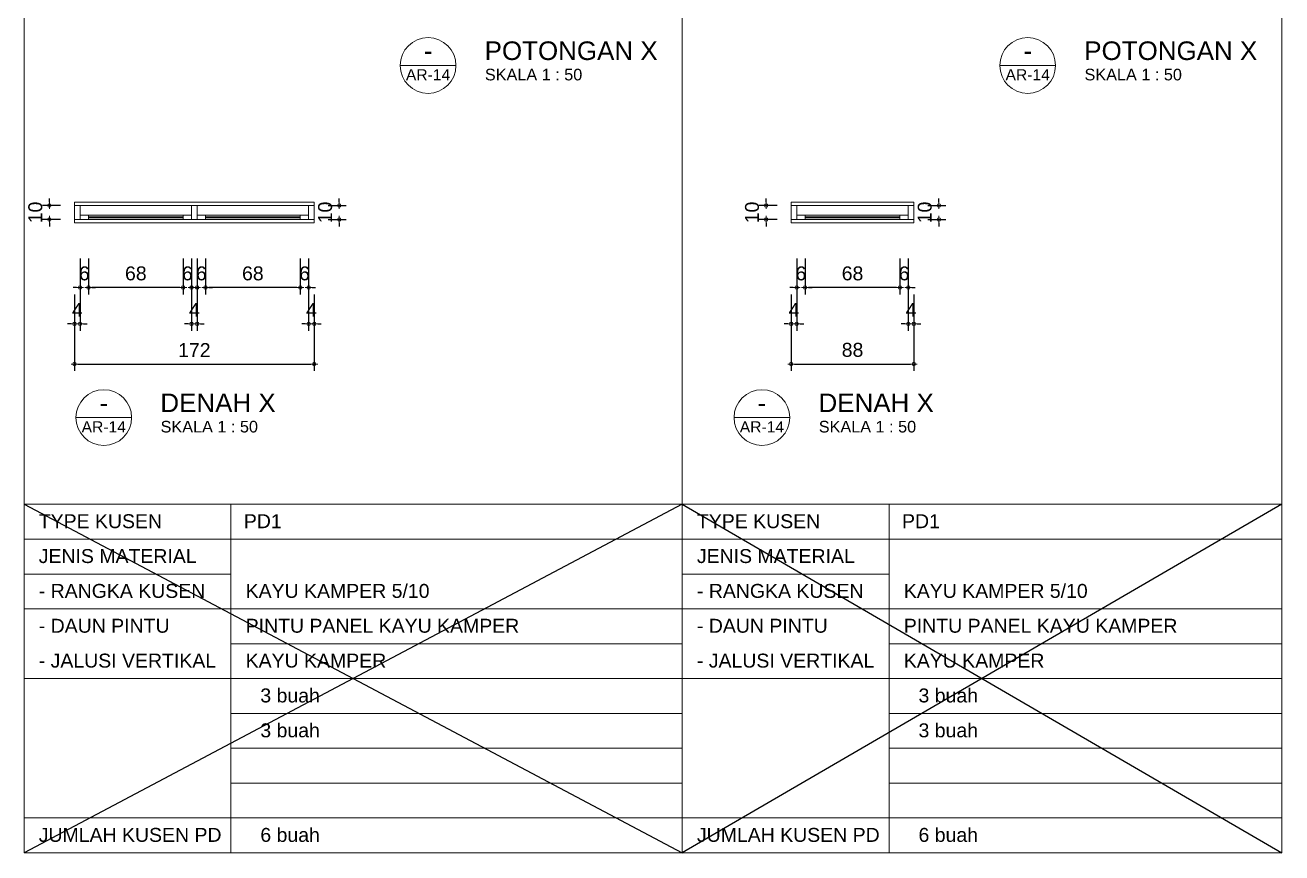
# Model space of a CAD drawing. Header units: inches. Extents: x 249 to 1192, y -18 to 440.
# Drawn here: x 293.37 to 311.41, y 146.92 to 158.8 of the extents above; entities that cross this region are included whole.
import ezdxf
from ezdxf.enums import TextEntityAlignment as Align

# ---------------------------------------------------------------- set-up
doc = ezdxf.new("R2010")
doc.units = ezdxf.units.IN
doc.header["$MEASUREMENT"] = 0
for name, color, linetype, lineweight in [('ars', 11, 'Continuous', 0), ('KUSEN', 16, 'Continuous', 15), ('lan', 7, 'Continuous', 15), ('NOT', 7, 'Continuous', 9), ('TEXS', 7, 'Continuous', 9)]:
    doc.layers.add(name, color=color, linetype=linetype, lineweight=lineweight)
doc.layers.add('KOLOM', color=5, linetype='Continuous')
doc.styles.add('S', font='SIMPLEX', dxfattribs={"width": 1.1})
doc.styles.get("Standard").update_dxf_attribs({"font": 'arial.ttf'})
doc.dimstyles.new('SK-50', dxfattribs={"dimtxt": 0.25, "dimasz": 0.1, "dimexe": 0.1, "dimexo": 0, "dimgap": 0.1, "dimtad": 1, "dimdec": 0, "dimlfac": 50, "dimzin": 12, "dimdsep": 46, "dimtxsty": 'Standard', "dimblk": 'BULAT', "dimcen": 0.1, "dimadec": 0, "dimazin": 3, "dimtfac": 1, "dimtdec": 0, "dimtix": 1, "dimtofl": 0, "dimtmove": 0, "dimatfit": 3, "dimldrblk": 'BULAT', "dimfxl": 0, "dimtolj": 1, "dimtzin": 0, "dimarcsym": 0})

# ---------------------------------------------------------------- blocks, each defined once
blk = doc.blocks.new('BULAT')
for p, q in [((-1, 0), (1, 0)), ((0, -1), (0, 1))]:
    blk.add_line(p, q)
blk.add_circle((0, 0), 0.5)
blk = doc.blocks.new('*D648')
at = {"layer": 'DEFPOINTS', "color": 0}
for p in [(294.277, 155.453), (295.637, 155.453), (294.277, 155.034)]:
    blk.add_point(p, dxfattribs=at)
at = {"layer": 'TEXS', "color": 0, "lineweight": -2}
for p, q in [((294.277, 155.453), (294.277, 154.934)), ((295.637, 155.453), (295.637, 154.934)), ((295.587, 155.034), (294.327, 155.034))]:
    blk.add_line(p, q, dxfattribs=at)
at = {"layer": 'TEXS', "color": 0, "lineweight": -2, "xscale": 0.05, "yscale": 0.05, "zscale": 0.05}
for p, rotation in [((294.277, 155.034), 179.9999999999739), ((295.637, 155.034), 359.999999999974)]:
    blk.add_blockref('BULAT', p, dxfattribs=dict(at, rotation=rotation))
at = {"layer": 'TEXS', "color": 0, "insert": (294.957, 155.236), "char_height": 0.2, "attachment_point": 5}
blk.add_mtext('\\A1;68', dxfattribs=at)
blk = doc.blocks.new('*D649')
at = {"layer": 'DEFPOINTS', "color": 0}
for p in [(295.757, 154.934), (295.837, 154.934), (295.757, 154.514)]:
    blk.add_point(p, dxfattribs=at)
at = {"layer": 'TEXS', "color": 0, "lineweight": -2}
for p, q in [((295.757, 154.934), (295.757, 154.414)), ((295.837, 154.934), (295.837, 154.414)), ((295.707, 154.514), (295.657, 154.514)), ((295.887, 154.514), (295.937, 154.514))]:
    blk.add_line(p, q, dxfattribs=at)
at = {"layer": 'TEXS', "color": 0, "lineweight": -2, "xscale": 0.05, "yscale": 0.05, "zscale": 0.05}
for p, rotation in [((295.757, 154.514), 359.999999999974), ((295.837, 154.514), 179.9999999999739)]:
    blk.add_blockref('BULAT', p, dxfattribs=dict(at, rotation=rotation))
at = {"layer": 'TEXS', "color": 0, "insert": (295.797, 154.714), "char_height": 0.2, "attachment_point": 5}
blk.add_mtext('\\A1;4', dxfattribs=at)
blk = doc.blocks.new('*D650')
at = {"layer": 'DEFPOINTS', "color": 0}
for p in [(293.717, 156.211), (293.877, 156.211), (293.877, 156.011)]:
    blk.add_point(p, dxfattribs=at)
at = {"layer": 'TEXS', "color": 0, "lineweight": -2}
for p, q in [((293.717, 156.261), (293.717, 156.311)), ((293.877, 156.211), (293.617, 156.211)), ((293.877, 156.011), (293.617, 156.011)), ((293.717, 155.961), (293.717, 155.911))]:
    blk.add_line(p, q, dxfattribs=at)
at = {"layer": 'TEXS', "color": 0, "lineweight": -2, "xscale": 0.05, "yscale": 0.05, "zscale": 0.05}
for p, rotation in [((293.717, 156.211), 270), ((293.717, 156.011), 90)]:
    blk.add_blockref('BULAT', p, dxfattribs=dict(at, rotation=rotation))
at = {"layer": 'TEXS', "color": 0, "insert": (293.515, 156.111), "char_height": 0.2, "attachment_point": 5, "rotation": 90}
blk.add_mtext('\\A1;10', dxfattribs=at)
blk = doc.blocks.new('*D651')
at = {"layer": 'DEFPOINTS', "color": 0}
for p in [(294.077, 154.934), (297.518, 154.934), (297.518, 153.937)]:
    blk.add_point(p, dxfattribs=at)
at = {"layer": 'TEXS', "color": 0, "lineweight": -2}
for p, q in [((294.077, 154.934), (294.077, 153.837)), ((297.518, 154.934), (297.518, 153.837)), ((294.127, 153.937), (297.468, 153.937))]:
    blk.add_line(p, q, dxfattribs=at)
at = {"layer": 'TEXS', "color": 0, "lineweight": -2, "xscale": 0.05, "yscale": 0.05, "zscale": 0.05, "rotation": 180}
blk.add_blockref('BULAT', (294.077, 153.937), dxfattribs=at)
at = {"layer": 'TEXS', "color": 0, "lineweight": -2, "xscale": 0.05, "yscale": 0.05, "zscale": 0.05}
blk.add_blockref('BULAT', (297.518, 153.937), dxfattribs=at)
at = {"layer": 'TEXS', "color": 0, "insert": (295.797, 154.137), "char_height": 0.2, "attachment_point": 5}
blk.add_mtext('\\A1;172', dxfattribs=at)
blk = doc.blocks.new('*D652')
at = {"layer": 'DEFPOINTS', "color": 0}
for p in [(294.077, 154.934), (294.157, 154.934), (294.077, 154.514)]:
    blk.add_point(p, dxfattribs=at)
at = {"layer": 'TEXS', "color": 0, "lineweight": -2}
for p, q in [((294.077, 154.934), (294.077, 154.414)), ((294.157, 154.934), (294.157, 154.414)), ((294.027, 154.514), (293.977, 154.514)), ((294.207, 154.514), (294.257, 154.514))]:
    blk.add_line(p, q, dxfattribs=at)
at = {"layer": 'TEXS', "color": 0, "lineweight": -2, "xscale": 0.05, "yscale": 0.05, "zscale": 0.05}
for p, rotation in [((294.077, 154.514), 359.999999999974), ((294.157, 154.514), 179.9999999999739)]:
    blk.add_blockref('BULAT', p, dxfattribs=dict(at, rotation=rotation))
at = {"layer": 'TEXS', "color": 0, "insert": (294.117, 154.714), "char_height": 0.2, "attachment_point": 5}
blk.add_mtext('\\A1;4', dxfattribs=at)
blk = doc.blocks.new('*D653')
at = {"layer": 'DEFPOINTS', "color": 0}
for p in [(295.957, 155.453), (297.318, 155.453), (295.957, 155.034)]:
    blk.add_point(p, dxfattribs=at)
at = {"layer": 'TEXS', "color": 0, "lineweight": -2}
for p, q in [((295.957, 155.453), (295.957, 154.934)), ((297.318, 155.453), (297.318, 154.934)), ((297.268, 155.034), (296.007, 155.034))]:
    blk.add_line(p, q, dxfattribs=at)
at = {"layer": 'TEXS', "color": 0, "lineweight": -2, "xscale": 0.05, "yscale": 0.05, "zscale": 0.05}
for p, rotation in [((295.957, 155.034), 179.9999999999739), ((297.318, 155.034), 359.999999999974)]:
    blk.add_blockref('BULAT', p, dxfattribs=dict(at, rotation=rotation))
at = {"layer": 'TEXS', "color": 0, "insert": (296.637, 155.236), "char_height": 0.2, "attachment_point": 5}
blk.add_mtext('\\A1;68', dxfattribs=at)
blk = doc.blocks.new('*D654')
at = {"layer": 'DEFPOINTS', "color": 0}
for p in [(297.438, 154.934), (297.518, 154.934), (297.438, 154.514)]:
    blk.add_point(p, dxfattribs=at)
at = {"layer": 'TEXS', "color": 0, "lineweight": -2}
for p, q in [((297.438, 154.934), (297.438, 154.414)), ((297.518, 154.934), (297.518, 154.414)), ((297.388, 154.514), (297.338, 154.514)), ((297.568, 154.514), (297.618, 154.514))]:
    blk.add_line(p, q, dxfattribs=at)
at = {"layer": 'TEXS', "color": 0, "lineweight": -2, "xscale": 0.05, "yscale": 0.05, "zscale": 0.05}
for p, rotation in [((297.438, 154.514), 359.999999999974), ((297.518, 154.514), 179.9999999999739)]:
    blk.add_blockref('BULAT', p, dxfattribs=dict(at, rotation=rotation))
at = {"layer": 'TEXS', "color": 0, "insert": (297.478, 154.714), "char_height": 0.2, "attachment_point": 5}
blk.add_mtext('\\A1;4', dxfattribs=at)
blk = doc.blocks.new('*D655')
at = {"layer": 'DEFPOINTS', "color": 0}
for p in [(297.718, 156.211), (297.877, 156.211), (297.718, 156.011)]:
    blk.add_point(p, dxfattribs=at)
at = {"layer": 'TEXS', "color": 0, "lineweight": -2}
for p, q in [((297.877, 156.261), (297.877, 156.311)), ((297.718, 156.211), (297.977, 156.211)), ((297.718, 156.011), (297.977, 156.011)), ((297.877, 155.961), (297.877, 155.911))]:
    blk.add_line(p, q, dxfattribs=at)
at = {"layer": 'TEXS', "color": 0, "lineweight": -2, "xscale": 0.05, "yscale": 0.05, "zscale": 0.05}
for p, rotation in [((297.877, 156.211), 270), ((297.877, 156.011), 90)]:
    blk.add_blockref('BULAT', p, dxfattribs=dict(at, rotation=rotation))
at = {"layer": 'TEXS', "color": 0, "insert": (297.675, 156.111), "char_height": 0.2, "attachment_point": 5, "rotation": 90}
blk.add_mtext('\\A1;10', dxfattribs=at)
blk = doc.blocks.new('*D661')
at = {"layer": 'DEFPOINTS', "color": 0}
for p in [(294.157, 155.453), (294.277, 155.453), (294.157, 155.034)]:
    blk.add_point(p, dxfattribs=at)
at = {"layer": 'TEXS', "color": 0, "lineweight": -2}
for p, q in [((294.157, 155.453), (294.157, 154.934)), ((294.277, 155.453), (294.277, 154.934)), ((294.107, 155.034), (294.057, 155.034)), ((294.327, 155.034), (294.377, 155.034))]:
    blk.add_line(p, q, dxfattribs=at)
at = {"layer": 'TEXS', "color": 0, "lineweight": -2, "xscale": 0.05, "yscale": 0.05, "zscale": 0.05}
for p, rotation in [((294.157, 155.034), 359.999999999974), ((294.277, 155.034), 179.9999999999739)]:
    blk.add_blockref('BULAT', p, dxfattribs=dict(at, rotation=rotation))
at = {"layer": 'TEXS', "color": 0, "insert": (294.217, 155.236), "char_height": 0.2, "attachment_point": 5}
blk.add_mtext('\\A1;6', dxfattribs=at)
blk = doc.blocks.new('*D662')
at = {"layer": 'DEFPOINTS', "color": 0}
for p in [(295.637, 155.453), (295.757, 155.453), (295.637, 155.034)]:
    blk.add_point(p, dxfattribs=at)
at = {"layer": 'TEXS', "color": 0, "lineweight": -2}
for p, q in [((295.637, 155.453), (295.637, 154.934)), ((295.757, 155.453), (295.757, 154.934)), ((295.587, 155.034), (295.537, 155.034)), ((295.807, 155.034), (295.857, 155.034))]:
    blk.add_line(p, q, dxfattribs=at)
at = {"layer": 'TEXS', "color": 0, "lineweight": -2, "xscale": 0.05, "yscale": 0.05, "zscale": 0.05}
for p, rotation in [((295.637, 155.034), 359.999999999974), ((295.757, 155.034), 179.9999999999739)]:
    blk.add_blockref('BULAT', p, dxfattribs=dict(at, rotation=rotation))
at = {"layer": 'TEXS', "color": 0, "insert": (295.697, 155.236), "char_height": 0.2, "attachment_point": 5}
blk.add_mtext('\\A1;6', dxfattribs=at)
blk = doc.blocks.new('*D663')
at = {"layer": 'DEFPOINTS', "color": 0}
for p in [(295.837, 155.453), (295.957, 155.453), (295.837, 155.034)]:
    blk.add_point(p, dxfattribs=at)
at = {"layer": 'TEXS', "color": 0, "lineweight": -2}
for p, q in [((295.837, 155.453), (295.837, 154.934)), ((295.957, 155.453), (295.957, 154.934)), ((295.787, 155.034), (295.737, 155.034)), ((296.007, 155.034), (296.057, 155.034))]:
    blk.add_line(p, q, dxfattribs=at)
at = {"layer": 'TEXS', "color": 0, "lineweight": -2, "xscale": 0.05, "yscale": 0.05, "zscale": 0.05}
for p, rotation in [((295.837, 155.034), 359.999999999974), ((295.957, 155.034), 179.9999999999739)]:
    blk.add_blockref('BULAT', p, dxfattribs=dict(at, rotation=rotation))
at = {"layer": 'TEXS', "color": 0, "insert": (295.897, 155.236), "char_height": 0.2, "attachment_point": 5}
blk.add_mtext('\\A1;6', dxfattribs=at)
blk = doc.blocks.new('*D664')
at = {"layer": 'DEFPOINTS', "color": 0}
for p in [(297.318, 155.453), (297.438, 155.453), (297.318, 155.034)]:
    blk.add_point(p, dxfattribs=at)
at = {"layer": 'TEXS', "color": 0, "lineweight": -2}
for p, q in [((297.318, 155.453), (297.318, 154.934)), ((297.438, 155.453), (297.438, 154.934)), ((297.268, 155.034), (297.218, 155.034)), ((297.488, 155.034), (297.538, 155.034))]:
    blk.add_line(p, q, dxfattribs=at)
at = {"layer": 'TEXS', "color": 0, "lineweight": -2, "xscale": 0.05, "yscale": 0.05, "zscale": 0.05}
for p, rotation in [((297.318, 155.034), 359.999999999974), ((297.438, 155.034), 179.9999999999739)]:
    blk.add_blockref('BULAT', p, dxfattribs=dict(at, rotation=rotation))
at = {"layer": 'TEXS', "color": 0, "insert": (297.378, 155.236), "char_height": 0.2, "attachment_point": 5}
blk.add_mtext('\\A1;6', dxfattribs=at)
blk = doc.blocks.new('Ndtpd')
blk.add_line((0.747, 0), (-0.747, 0))
blk.add_circle((0, 0), 0.747)
at = {"color": 10, "style": 'S', "width": 1.1, "flags": 4}
blk.add_attdef('NO', text='', height=0.5, dxfattribs=at).set_placement((0, 0.148), align=Align.CENTER)
blk.add_attdef('NDTPD', (1.516, 0.148), '', height=0.5, dxfattribs=at)
at = {"color": 5, "style": 'S', "width": 1.1, "flags": 4}
blk.add_attdef('NOLBR', text='', height=0.3, dxfattribs=at).set_placement((0, -0.398), align=Align.CENTER)
blk.add_attdef('SKALA', (1.523, -0.398), '', height=0.3, dxfattribs=at)
blk = doc.blocks.new('*D680')
at = {"layer": 'DEFPOINTS', "color": 0}
for p in [(304.564, 155.453), (305.925, 155.453), (304.564, 155.034)]:
    blk.add_point(p, dxfattribs=at)
at = {"layer": 'TEXS', "color": 0, "lineweight": -2}
for p, q in [((304.564, 155.453), (304.564, 154.934)), ((305.925, 155.453), (305.925, 154.934)), ((305.875, 155.034), (304.614, 155.034))]:
    blk.add_line(p, q, dxfattribs=at)
at = {"layer": 'TEXS', "color": 0, "lineweight": -2, "xscale": 0.05, "yscale": 0.05, "zscale": 0.05}
for p, rotation in [((304.564, 155.034), 179.9999999999739), ((305.925, 155.034), 359.999999999974)]:
    blk.add_blockref('BULAT', p, dxfattribs=dict(at, rotation=rotation))
at = {"layer": 'TEXS', "color": 0, "insert": (305.245, 155.236), "char_height": 0.2, "attachment_point": 5}
blk.add_mtext('\\A1;68', dxfattribs=at)
blk = doc.blocks.new('*D681')
at = {"layer": 'DEFPOINTS', "color": 0}
for p in [(306.045, 154.934), (306.125, 154.934), (306.045, 154.514)]:
    blk.add_point(p, dxfattribs=at)
at = {"layer": 'TEXS', "color": 0, "lineweight": -2}
for p, q in [((306.045, 154.934), (306.045, 154.414)), ((306.125, 154.934), (306.125, 154.414)), ((305.995, 154.514), (305.945, 154.514)), ((306.175, 154.514), (306.225, 154.514))]:
    blk.add_line(p, q, dxfattribs=at)
at = {"layer": 'TEXS', "color": 0, "lineweight": -2, "xscale": 0.05, "yscale": 0.05, "zscale": 0.05}
for p, rotation in [((306.045, 154.514), 359.999999999974), ((306.125, 154.514), 179.9999999999739)]:
    blk.add_blockref('BULAT', p, dxfattribs=dict(at, rotation=rotation))
at = {"layer": 'TEXS', "color": 0, "insert": (306.085, 154.714), "char_height": 0.2, "attachment_point": 5}
blk.add_mtext('\\A1;4', dxfattribs=at)
blk = doc.blocks.new('*D682')
at = {"layer": 'DEFPOINTS', "color": 0}
for p in [(304.005, 156.211), (304.164, 156.211), (304.164, 156.011)]:
    blk.add_point(p, dxfattribs=at)
at = {"layer": 'TEXS', "color": 0, "lineweight": -2}
for p, q in [((304.005, 156.261), (304.005, 156.311)), ((304.164, 156.211), (303.905, 156.211)), ((304.164, 156.011), (303.905, 156.011)), ((304.005, 155.961), (304.005, 155.911))]:
    blk.add_line(p, q, dxfattribs=at)
at = {"layer": 'TEXS', "color": 0, "lineweight": -2, "xscale": 0.05, "yscale": 0.05, "zscale": 0.05}
for p, rotation in [((304.005, 156.211), 270), ((304.005, 156.011), 90)]:
    blk.add_blockref('BULAT', p, dxfattribs=dict(at, rotation=rotation))
at = {"layer": 'TEXS', "color": 0, "insert": (303.803, 156.111), "char_height": 0.2, "attachment_point": 5, "rotation": 90}
blk.add_mtext('\\A1;10', dxfattribs=at)
blk = doc.blocks.new('*D683')
at = {"layer": 'DEFPOINTS', "color": 0}
for p in [(304.364, 154.934), (306.125, 154.934), (306.125, 153.937)]:
    blk.add_point(p, dxfattribs=at)
at = {"layer": 'TEXS', "color": 0, "lineweight": -2}
for p, q in [((304.364, 154.934), (304.364, 153.837)), ((306.125, 154.934), (306.125, 153.837)), ((304.414, 153.937), (306.075, 153.937))]:
    blk.add_line(p, q, dxfattribs=at)
at = {"layer": 'TEXS', "color": 0, "lineweight": -2, "xscale": 0.05, "yscale": 0.05, "zscale": 0.05, "rotation": 180}
blk.add_blockref('BULAT', (304.364, 153.937), dxfattribs=at)
at = {"layer": 'TEXS', "color": 0, "lineweight": -2, "xscale": 0.05, "yscale": 0.05, "zscale": 0.05}
blk.add_blockref('BULAT', (306.125, 153.937), dxfattribs=at)
at = {"layer": 'TEXS', "color": 0, "insert": (305.245, 154.139), "char_height": 0.2, "attachment_point": 5}
blk.add_mtext('\\A1;88', dxfattribs=at)
blk = doc.blocks.new('*D684')
at = {"layer": 'DEFPOINTS', "color": 0}
for p in [(304.364, 154.934), (304.444, 154.934), (304.364, 154.514)]:
    blk.add_point(p, dxfattribs=at)
at = {"layer": 'TEXS', "color": 0, "lineweight": -2}
for p, q in [((304.364, 154.934), (304.364, 154.414)), ((304.444, 154.934), (304.444, 154.414)), ((304.314, 154.514), (304.264, 154.514)), ((304.494, 154.514), (304.544, 154.514))]:
    blk.add_line(p, q, dxfattribs=at)
at = {"layer": 'TEXS', "color": 0, "lineweight": -2, "xscale": 0.05, "yscale": 0.05, "zscale": 0.05}
for p, rotation in [((304.364, 154.514), 359.999999999974), ((304.444, 154.514), 179.9999999999739)]:
    blk.add_blockref('BULAT', p, dxfattribs=dict(at, rotation=rotation))
at = {"layer": 'TEXS', "color": 0, "insert": (304.404, 154.714), "char_height": 0.2, "attachment_point": 5}
blk.add_mtext('\\A1;4', dxfattribs=at)
blk = doc.blocks.new('*D685')
at = {"layer": 'DEFPOINTS', "color": 0}
for p in [(304.444, 155.453), (304.564, 155.453), (304.444, 155.034)]:
    blk.add_point(p, dxfattribs=at)
at = {"layer": 'TEXS', "color": 0, "lineweight": -2}
for p, q in [((304.444, 155.453), (304.444, 154.934)), ((304.564, 155.453), (304.564, 154.934)), ((304.394, 155.034), (304.344, 155.034)), ((304.614, 155.034), (304.664, 155.034))]:
    blk.add_line(p, q, dxfattribs=at)
at = {"layer": 'TEXS', "color": 0, "lineweight": -2, "xscale": 0.05, "yscale": 0.05, "zscale": 0.05}
for p, rotation in [((304.444, 155.034), 359.999999999974), ((304.564, 155.034), 179.9999999999739)]:
    blk.add_blockref('BULAT', p, dxfattribs=dict(at, rotation=rotation))
at = {"layer": 'TEXS', "color": 0, "insert": (304.504, 155.236), "char_height": 0.2, "attachment_point": 5}
blk.add_mtext('\\A1;6', dxfattribs=at)
blk = doc.blocks.new('*D686')
at = {"layer": 'DEFPOINTS', "color": 0}
for p in [(305.925, 155.453), (306.045, 155.453), (305.925, 155.034)]:
    blk.add_point(p, dxfattribs=at)
at = {"layer": 'TEXS', "color": 0, "lineweight": -2}
for p, q in [((305.925, 155.453), (305.925, 154.934)), ((306.045, 155.453), (306.045, 154.934)), ((305.875, 155.034), (305.825, 155.034)), ((306.095, 155.034), (306.145, 155.034))]:
    blk.add_line(p, q, dxfattribs=at)
at = {"layer": 'TEXS', "color": 0, "lineweight": -2, "xscale": 0.05, "yscale": 0.05, "zscale": 0.05}
for p, rotation in [((305.925, 155.034), 359.999999999974), ((306.045, 155.034), 179.9999999999739)]:
    blk.add_blockref('BULAT', p, dxfattribs=dict(at, rotation=rotation))
at = {"layer": 'TEXS', "color": 0, "insert": (305.985, 155.236), "char_height": 0.2, "attachment_point": 5}
blk.add_mtext('\\A1;6', dxfattribs=at)
blk = doc.blocks.new('*D687')
at = {"layer": 'DEFPOINTS', "color": 0}
for p in [(306.325, 156.211), (306.485, 156.211), (306.325, 156.011)]:
    blk.add_point(p, dxfattribs=at)
at = {"layer": 'TEXS', "color": 0, "lineweight": -2}
for p, q in [((306.485, 156.261), (306.485, 156.311)), ((306.325, 156.211), (306.585, 156.211)), ((306.325, 156.011), (306.585, 156.011)), ((306.485, 155.961), (306.485, 155.911))]:
    blk.add_line(p, q, dxfattribs=at)
at = {"layer": 'TEXS', "color": 0, "lineweight": -2, "xscale": 0.05, "yscale": 0.05, "zscale": 0.05}
for p, rotation in [((306.485, 156.211), 270), ((306.485, 156.011), 90)]:
    blk.add_blockref('BULAT', p, dxfattribs=dict(at, rotation=rotation))
at = {"layer": 'TEXS', "color": 0, "insert": (306.282, 156.111), "char_height": 0.2, "attachment_point": 5, "rotation": 90}
blk.add_mtext('\\A1;10', dxfattribs=at)

msp = doc.modelspace()

# ---------------------------------------------------------------- linework, layer by layer
at = {"layer": 'ars'}
for points in [[(295.6372, 156.0363), (294.2768, 156.0363), (294.2768, 156.0463), (295.6372, 156.0463)], [(297.3175, 156.0363), (295.9572, 156.0363), (295.9572, 156.0463), (297.3175, 156.0463)], [(305.9248, 156.0363), (304.5644, 156.0363), (304.5644, 156.0463), (305.9248, 156.0463)]]:
    msp.add_lwpolyline(points, close=True, dxfattribs=at)
at = {"layer": 'KOLOM', "color": 0}
for p, q in [((293.3529, 151.9242), (302.8003, 146.9242)), ((302.8003, 151.9242), (293.3529, 146.9242)), ((302.8003, 151.9242), (311.4075, 146.9242)), ((311.4075, 151.9242), (302.8003, 146.9242))]:
    msp.add_line(p, q, dxfattribs=at)
at = {"layer": 'KUSEN'}
for points in [[(294.0768, 156.2112), (297.5175, 156.2112), (297.5175, 156.0112), (294.0768, 156.0112)], [(294.0768, 156.2112), (294.1568, 156.2112), (294.1568, 156.0112), (294.0768, 156.0112)], [(294.1568, 156.0112), (294.1568, 156.0713), (294.2768, 156.0713), (294.2768, 156.0113)], [(294.2768, 156.0713), (295.6372, 156.0713), (295.6372, 156.0112), (294.2768, 156.0112)], [(295.6372, 156.0112), (295.6372, 156.0713), (295.7572, 156.0713), (295.7572, 156.0113)], [(295.7572, 156.2112), (295.8372, 156.2112), (295.8372, 156.0112), (295.7572, 156.0112)], [(295.8372, 156.0111), (295.8372, 156.0712), (295.9572, 156.0712), (295.9572, 156.0112)], [(295.9572, 156.0712), (297.3175, 156.0712), (297.3175, 156.0112), (295.9572, 156.0112)], [(297.3175, 156.0112), (297.3175, 156.0713), (297.4375, 156.0713), (297.4375, 156.0113)], [(297.4375, 156.2112), (297.5175, 156.2112), (297.5175, 156.0112), (297.4375, 156.0112)], [(304.3644, 156.2112), (306.1248, 156.2112), (306.1248, 156.0112), (304.3644, 156.0112)], [(304.3644, 156.2112), (304.4444, 156.2112), (304.4444, 156.0112), (304.3644, 156.0112)], [(304.4444, 156.0112), (304.4444, 156.0713), (304.5644, 156.0713), (304.5644, 156.0113)], [(304.5644, 156.0713), (305.9248, 156.0713), (305.9248, 156.0112), (304.5644, 156.0112)], [(305.9248, 156.0112), (305.9248, 156.0713), (306.0448, 156.0713), (306.0448, 156.0113)], [(306.0448, 156.2112), (306.1248, 156.2112), (306.1248, 156.0112), (306.0448, 156.0112)]]:
    msp.add_lwpolyline(points, close=True, dxfattribs=at)
at = {"layer": 'lan', "ltscale": 0.1}
for points in [[(294.0768, 156.2612), (297.5175, 156.2612), (297.5175, 155.9612), (294.0768, 155.9612)], [(304.3644, 156.2612), (306.1248, 156.2612), (306.1248, 155.9612), (304.3644, 155.9612)]]:
    msp.add_lwpolyline(points, close=True, dxfattribs=at)
at = {"layer": 'TEXS'}
for p, q in [((293.3529, 151.9242), (302.8003, 151.9242)), ((296.3226, 151.9242), (296.3226, 146.9242)), ((302.8003, 151.9242), (311.4075, 151.9242)), ((305.7701, 151.9242), (305.7701, 146.9242)), ((293.3529, 151.4242), (302.8003, 151.4242)), ((302.8003, 151.4242), (311.4075, 151.4242)), ((293.3529, 150.9242), (296.3226, 150.9242)), ((302.8003, 150.9242), (305.7701, 150.9242)), ((293.3529, 150.4242), (296.3226, 150.4242)), ((296.3226, 150.4242), (302.8003, 150.4242)), ((302.8003, 150.4242), (305.7701, 150.4242)), ((305.7701, 150.4242), (311.4075, 150.4242)), ((296.3226, 149.9242), (302.8003, 149.9242)), ((305.7701, 149.9242), (311.4075, 149.9242)), ((293.3529, 149.4242), (302.8003, 149.4242)), ((302.8003, 149.4242), (311.4075, 149.4242)), ((296.3226, 148.9242), (302.8003, 148.9242)), ((296.3226, 148.9242), (302.8003, 148.9242)), ((305.7701, 148.9242), (311.4075, 148.9242)), ((305.7701, 148.9242), (311.4075, 148.9242)), ((296.3226, 148.4242), (302.8003, 148.4242)), ((305.7701, 148.4242), (311.4075, 148.4242)), ((296.3226, 147.9242), (302.8003, 147.9242)), ((305.7701, 147.9242), (311.4075, 147.9242)), ((293.3529, 147.4242), (302.8003, 147.4242)), ((302.8003, 147.4242), (311.4075, 147.4242))]:
    msp.add_line(p, q, dxfattribs=at)
for points in [[(293.3529, 146.9242), (302.8003, 146.9242), (302.8003, 166.9609), (293.3529, 166.9609)], [(302.8003, 146.9242), (311.4075, 146.9242), (311.4075, 166.9609), (302.8003, 166.9609)]]:
    msp.add_lwpolyline(points, close=True, dxfattribs=at)

# ---------------------------------------------------------------- block references
at = {"layer": 'NOT', "lineweight": 0}
ref = msp.add_blockref('Ndtpd', (299.152, 158.2193), dxfattribs=dict(at, xscale=0.5354752342703932, yscale=0.5354752342703932, zscale=0.5354752342703932))
ref.add_attrib('NO', '-', dxfattribs={"layer": '0', "height": 0.2667, "flags": 4}).set_placement((299.1518, 158.2983), align=Align.CENTER)
ref.add_attrib('NDTPD', 'POTONGAN X', (299.9638, 158.2983), dxfattribs={"layer": '0', "height": 0.26667, "flags": 4})
ref.add_attrib('NOLBR', 'AR-14', dxfattribs={"layer": '0', "height": 0.16064, "flags": 4}).set_placement((299.1518, 158.006), align=Align.CENTER)
ref.add_attrib('SKALA', 'SKALA 1 : 50', (299.9676, 158.006), dxfattribs={"layer": '0', "height": 0.166667, "flags": 4})
ref = msp.add_blockref('Ndtpd', (307.7592, 158.2193), dxfattribs=dict(at, xscale=0.5354752342703932, yscale=0.5354752342703932, zscale=0.5354752342703932))
ref.add_attrib('NO', '-', dxfattribs={"layer": '0', "height": 0.2667, "flags": 4}).set_placement((307.759, 158.2983), align=Align.CENTER)
ref.add_attrib('NDTPD', 'POTONGAN X', (308.571, 158.2983), dxfattribs={"layer": '0', "height": 0.26667, "flags": 4})
ref.add_attrib('NOLBR', 'AR-14', dxfattribs={"layer": '0', "height": 0.16064, "flags": 4}).set_placement((307.759, 158.006), align=Align.CENTER)
ref.add_attrib('SKALA', 'SKALA 1 : 50', (308.5749, 158.006), dxfattribs={"layer": '0', "height": 0.166667, "flags": 4})
ref = msp.add_blockref('Ndtpd', (294.4972, 153.1682), dxfattribs=dict(at, xscale=0.5354752342703932, yscale=0.5354752342703932, zscale=0.5354752342703932))
ref.add_attrib('NO', '-', dxfattribs={"layer": '0', "height": 0.2667, "flags": 4}).set_placement((294.4969, 153.2472), align=Align.CENTER)
ref.add_attrib('NDTPD', 'DENAH X', (295.309, 153.2472), dxfattribs={"layer": '0', "height": 0.26667, "flags": 4})
ref.add_attrib('NOLBR', 'AR-14', dxfattribs={"layer": '0', "height": 0.16064, "flags": 4}).set_placement((294.4969, 152.9548), align=Align.CENTER)
ref.add_attrib('SKALA', 'SKALA 1 : 50', (295.3128, 152.9548), dxfattribs={"layer": '0', "height": 0.166667, "flags": 4})
ref = msp.add_blockref('Ndtpd', (303.9446, 153.1682), dxfattribs=dict(at, xscale=0.5354752342703932, yscale=0.5354752342703932, zscale=0.5354752342703932))
ref.add_attrib('NO', '-', dxfattribs={"layer": '0', "height": 0.2667, "flags": 4}).set_placement((303.9444, 153.2472), align=Align.CENTER)
ref.add_attrib('NDTPD', 'DENAH X', (304.7564, 153.2472), dxfattribs={"layer": '0', "height": 0.26667, "flags": 4})
ref.add_attrib('NOLBR', 'AR-14', dxfattribs={"layer": '0', "height": 0.16064, "flags": 4}).set_placement((303.9444, 152.9548), align=Align.CENTER)
ref.add_attrib('SKALA', 'SKALA 1 : 50', (304.7603, 152.9548), dxfattribs={"layer": '0', "height": 0.166667, "flags": 4})

# ---------------------------------------------------------------- texts
at = {"layer": 'lan', "color": 4, "char_height": 0.2, "attachment_point": 1}
for s, insert in [('TYPE KUSEN', (293.5637, 151.7819)), ('PD1', (296.5078, 151.7819)), ('TYPE KUSEN', (303.0112, 151.7819)), ('PD1', (305.9552, 151.7819)), ('JENIS MATERIAL', (293.5637, 151.2819)), ('JENIS MATERIAL', (303.0112, 151.2819)), ('{\\fArial|b0|i0|c238|p34;- RANGKA }KUSEN', (293.5637, 150.7819)), ('\\A1;KAYU KAMPER 5/10', (296.5335, 150.7819)), ('{\\fArial|b0|i0|c238|p34;- RANGKA }KUSEN', (303.0112, 150.7819)), ('\\A1;KAYU KAMPER 5/10', (305.981, 150.7819)), ('{\\fArial|b0|i0|c238|p34;- }DAUN PINTU', (293.5637, 150.2819)), ('\\A1;PINTU PANEL {\\fArial|b0|i0|c238|p34;KAYU KAMPER}', (296.5335, 150.2819)), ('{\\fArial|b0|i0|c238|p34;- }DAUN PINTU', (303.0112, 150.2819)), ('\\A1;PINTU PANEL {\\fArial|b0|i0|c238|p34;KAYU KAMPER}', (305.981, 150.2819)), ('- JALUSI VERTIKAL', (293.5637, 149.7819)), ('\\A1;{\\fArial|b0|i0|c238|p34;KAYU KAMPER }', (296.5335, 149.7819)), ('- JALUSI VERTIKAL', (303.0112, 149.7819)), ('\\A1;{\\fArial|b0|i0|c238|p34;KAYU KAMPER }', (305.981, 149.7819)), ('\\A1;3 buah', (296.7444, 149.2819)), ('\\A1;3 buah', (306.1918, 149.2819)), ('\\A1;3 buah', (296.7444, 148.7819)), ('\\A1;3 buah', (306.1918, 148.7819)), ('{\\fArial|b0|i0|c238|p34;JUMLAH KUSEN }PD', (293.5637, 147.2819)), ('\\A1;6 buah', (296.7444, 147.2819)), ('{\\fArial|b0|i0|c238|p34;JUMLAH KUSEN }PD', (303.0112, 147.2819)), ('\\A1;6 buah', (306.1918, 147.2819))]:
    msp.add_mtext(s, dxfattribs=dict(at, insert=insert))

# ---------------------------------------------------------------- dimensions: what is measured, and where the dimension line sits
at = {"layer": 'TEXS'}
for base, p1, p2, angle, picture, middle in [((293.717, 156.2112), (293.8768, 156.0112), (293.8768, 156.2112), 90, '*D650', (293.717, 156.1112)), ((297.8773, 156.2112), (297.7175, 156.0112), (297.7175, 156.2112), 90, '*D655', (297.8773, 156.1112)), ((304.0046, 156.2112), (304.1644, 156.0112), (304.1644, 156.2112), 90, '*D682', (304.0046, 156.1112)), ((306.4846, 156.2112), (306.3248, 156.0112), (306.3248, 156.2112), 90, '*D687', (306.4846, 156.1112)), ((294.1568, 155.0338), (294.2768, 155.4533), (294.1568, 155.4533), 180, '*D661', (294.2168, 155.0338)), ((294.2768, 155.0338), (295.6372, 155.4533), (294.2768, 155.4533), 180, '*D648', (294.957, 155.0338)), ((295.6372, 155.0338), (295.7572, 155.4533), (295.6372, 155.4533), 180, '*D662', (295.6972, 155.0338)), ((295.8372, 155.0338), (295.9572, 155.4533), (295.8372, 155.4533), 180, '*D663', (295.8972, 155.0338)), ((295.9572, 155.0338), (297.3175, 155.4533), (295.9572, 155.4533), 180, '*D653', (296.6374, 155.0338)), ((297.3175, 155.0338), (297.4375, 155.4533), (297.3175, 155.4533), 180, '*D664', (297.3775, 155.0338)), ((304.4444, 155.0338), (304.5644, 155.4533), (304.4444, 155.4533), 180, '*D685', (304.5044, 155.0338)), ((304.5644, 155.0338), (305.9248, 155.4533), (304.5644, 155.4533), 180, '*D680', (305.2446, 155.0338)), ((305.9248, 155.0338), (306.0448, 155.4533), (305.9248, 155.4533), 180, '*D686', (305.9848, 155.0338)), ((294.0768, 154.5142), (294.1568, 154.9338), (294.0768, 154.9338), 180, '*D652', (294.1168, 154.5142)), ((295.7572, 154.5142), (295.8372, 154.9338), (295.7572, 154.9338), 180, '*D649', (295.7972, 154.5142)), ((297.4375, 154.5142), (297.5175, 154.9338), (297.4375, 154.9338), 180, '*D654', (297.4775, 154.5142)), ((304.3644, 154.5142), (304.4444, 154.9338), (304.3644, 154.9338), 180, '*D684', (304.4044, 154.5142)), ((306.0448, 154.5142), (306.1248, 154.9338), (306.0448, 154.9338), 180, '*D681', (306.0848, 154.5142))]:
    dim = msp.add_linear_dim(base=base, p1=p1, p2=p2, angle=angle, dimstyle='SK-50', override={"dimtxt": 0.2, "dimasz": 0.05}, dxfattribs=at)
    dim.commit()
    dim.dimension.update_dxf_attribs({"geometry": picture, "text_midpoint": middle, "dimtype": 160})
for base, p1, p2, picture, middle in [((297.5175, 153.9369), (294.0768, 154.9338), (297.5175, 154.9338), '*D651', (295.7972, 153.9369)), ((306.1248, 153.9369), (304.3644, 154.9338), (306.1248, 154.9338), '*D683', (305.2446, 153.9369))]:
    dim = msp.add_linear_dim(base=base, p1=p1, p2=p2, dimstyle='SK-50', override={"dimtxt": 0.2, "dimasz": 0.05}, dxfattribs=at)
    dim.commit()
    dim.dimension.update_dxf_attribs({"geometry": picture, "text_midpoint": middle, "dimtype": 160})

doc.saveas('drawing.dxf')
